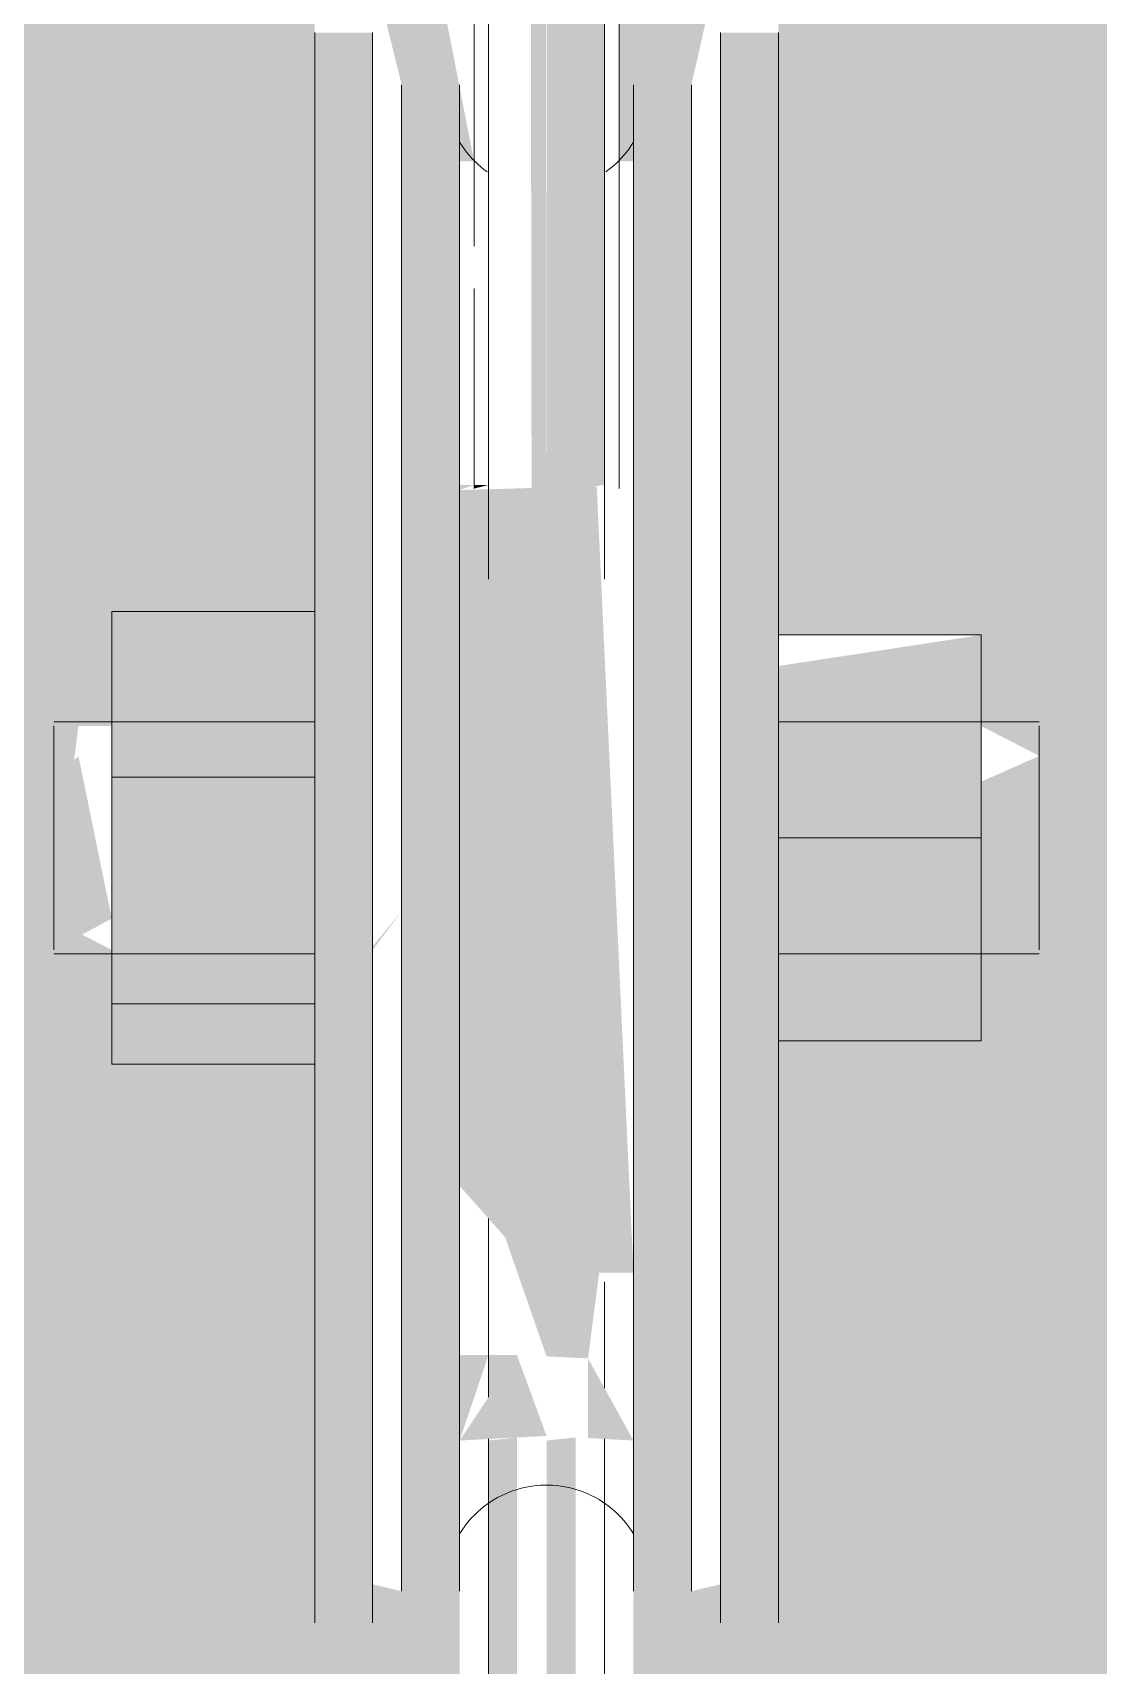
# Model space of a CAD drawing. Header units: inches. Extents: x -54880 to -186, y -132 to 853.
# Drawn here: x -16359.817 to -16357.519, y 208.399 to 211.919 of the extents above; entities that cross this region are included whole.
import ezdxf

# ---------------------------------------------------------------- set-up
doc = ezdxf.new("R2010")
doc.units = ezdxf.units.IN
doc.header["$MEASUREMENT"] = 0
doc.layers.add('Q-SPCQ', color=91, linetype='Continuous', lineweight=9)

# ---------------------------------------------------------------- blocks, each defined once
blk = doc.blocks.new('Basketball_Backstop-Performance_Sports_Systems-3103-Ceiling_Hung - 27_-0_ to 27_-11 7_8_-V226-Section 1')
at = {"layer": 'Q-SPCQ'}
h = blk.add_hatch(color=256, dxfattribs=at)
h.paths.add_polyline_path([(21714.5325, 157.5625), (21715.2739, 157.5625), (21715.2576, 160.1875), (21712.1778, 160.1875), (21712.2537, 157.5625), (21714.4002, 157.5625)], flags=0)
h.paths.add_polyline_path([(21711.9278, 157.5625), (21711.9278, 160.1875), (21708.842, 160.1875), (21708.8583, 157.5625), (21711.4161, 157.5625)], flags=0)
h.paths.add_polyline_path([(21711.8653, 208.884), (21711.9278, 209.0687), (21711.8653, 209.0687)], flags=0)
h.paths.add_polyline_path([(21709.7157, 164.3125), (21711.9278, 164.3125), (21711.8653, 208.5593), (21711.7403, 208.5593), (21711.6778, 208.5742), (21711.5528, 208.5742), (21711.5528, 209.6951), (21711.1153, 209.6951), (21711.1153, 209.9416), (21710.9903, 210.0063), (21711.0434, 210.4245), (21711.1153, 210.4245), (21711.2006, 210.671), (21711.5528, 210.671), (21711.5528, 211.6942), (21711.6778, 211.6942), (21711.6778, 211.9191), (21711.5528, 211.9191), (21711.5528, 213.0557), (21711.8653, 213.0557), (21711.8966, 224.7587), (21710.4017, 224.7554), (21708.7454, 224.7511), (21708.7784, 164.3125), (21709.343, 164.3125)], flags=0)
h.paths.add_polyline_path([(21712.1778, 164.3125), (21715.3704, 164.3125), (21715.3318, 224.797), (21714.302, 224.7505), (21712.2091, 224.7501), (21712.2738, 213.0557), (21712.5528, 213.0557), (21712.5528, 211.9191), (21712.4278, 211.9191), (21712.4278, 211.6942), (21712.5528, 211.6415), (21712.5528, 210.6206), (21712.9903, 210.6206), (21712.9903, 210.4245), (21713.1153, 210.3598), (21713.1153, 209.9416), (21712.9903, 209.9416), (21712.9153, 209.7456), (21712.5528, 209.7456), (21712.5379, 208.5742), (21712.4278, 208.5742), (21712.3653, 208.5593), (21712.2403, 208.5593), (21712.1778, 165.5321)], flags=0)
h.paths.add_polyline_path([(21711.8653, 210.9331), (21711.8966, 210.9441), (21711.8653, 210.9441)], flags=0)
h.paths.add_polyline_path([(21712.4948, 213.7659), (21712.2738, 213.8307), (21712.4628, 213.933)], flags=0)
h.paths.add_polyline_path([(21711.8653, 277.451), (21711.8966, 277.6356), (21711.8653, 277.6356)], flags=0)
h.paths.add_polyline_path([(21709.6848, 225.1873), (21710.1688, 225.2392), (21711.8966, 225.2499), (21711.8653, 277.1262), (21711.7403, 277.1411), (21711.6778, 277.1411), (21711.5528, 277.1411), (21711.5528, 278.262), (21711.1153, 278.262), (21711.0434, 278.5085), (21710.9903, 278.5732), (21711.0434, 278.9915), (21711.1153, 278.9915), (21711.2006, 279.238), (21711.5528, 279.238), (21711.5528, 280.4495), (21711.1153, 280.4495), (21711.0434, 280.696), (21710.9903, 280.7607), (21711.0434, 281.179), (21711.1153, 281.179), (21711.0434, 281.375), (21708.7454, 281.375), (21708.82, 225.2452), (21709.605, 225.1952)], flags=0)
h.paths.add_polyline_path([(21713.5403, 225.1889), (21713.7142, 225.2446), (21715.3704, 225.2494), (21715.3704, 281.375), (21712.9903, 281.375), (21712.9903, 281.179), (21713.1153, 281.1143), (21713.1153, 280.696), (21712.9903, 280.6849), (21712.9104, 280.4323), (21712.5528, 280.4323), (21712.5528, 279.1875), (21712.9903, 279.1875), (21712.9903, 278.9915), (21713.1153, 278.9268), (21713.1153, 278.5085), (21712.9903, 278.5085), (21712.9153, 278.3125), (21712.5528, 278.3125), (21712.5528, 277.1411), (21712.4278, 277.1411), (21712.3653, 277.1262), (21712.2403, 277.1262), (21712.2537, 225.2403), (21713.4428, 225.1922)], flags=0)
h.paths.add_polyline_path([(21711.1464, 225.2001), (21710.7527, 225.2307), (21710.9292, 225.2024)], flags=0)
h.paths.add_polyline_path([(21712.3653, 278.9915), (21712.4278, 278.9915), (21712.3653, 279.1207)], flags=0)
h.paths.add_polyline_path([(21711.8653, 279.5), (21711.9019, 279.5791), (21711.8653, 279.511)], flags=0)
h = blk.add_hatch(color=256, dxfattribs=at)
h.paths.add_polyline_path([(21712.0528, 210.9293), (21712.1778, 210.9441), (21712.1148, 279.5957), (21712.0528, 279.6485), (21712.0528, 211.2474)], flags=0)
h.paths.add_polyline_path([(21712.1778, 279.6432), (21712.1151, 280.288), (21712.0528, 280.2537), (21712.1408, 279.7348), (21712.1777, 279.6434)], flags=0)
h = blk.add_hatch(color=256, dxfattribs=at)
h.paths.add_polyline_path([(21712.0528, 210.9293), (21711.9649, 279.5736), (21711.9278, 279.4886), (21712.0205, 210.9333), (21712.0524, 210.9294)], flags=0)
h.paths.add_polyline_path([(21711.9278, 279.6432), (21712.0528, 279.951), (21711.9707, 280.0135), (21711.9278, 279.7493)], flags=0)
h = blk.add_hatch(color=256, dxfattribs=at)
h.paths.add_polyline_path([(21711.8653, 211.6415), (21711.8966, 211.6415), (21711.8103, 212.0834), (21711.6778, 212.0613), (21711.7403, 211.8069), (21711.8653, 211.8069)], flags=0)
h.paths.add_polyline_path([(21712.2091, 211.6415), (21712.2403, 211.6415), (21712.2537, 211.8069), (21712.3653, 211.8069), (21712.4278, 212.0834), (21712.2091, 212.0834), (21712.2091, 211.8069)], flags=0)
for points in [[(21711.8653, 211.5089), (21711.8653, 211.8069), (21711.7403, 211.8069), (21711.7403, 211.5089)], [(21712.2537, 211.5089), (21712.3653, 211.5089), (21712.3653, 211.8069), (21712.2403, 211.8069), (21712.2403, 211.5089)], [(21711.5528, 208.5742), (21711.6778, 208.5742), (21711.6778, 211.6942), (21711.5528, 211.6942), (21711.5528, 208.8572)], [(21712.5528, 208.5742), (21712.5528, 211.6942), (21712.4278, 211.6942), (21712.4278, 208.5742)], [(21711.7403, 208.5593), (21711.8653, 208.5593), (21711.8653, 211.5089), (21711.7403, 211.5089), (21711.7403, 208.8572)], [(21712.2537, 208.5593), (21712.3653, 208.5593), (21712.3653, 211.5089), (21712.2403, 211.5089), (21712.2403, 208.5593)], [(21711.8966, 210.9363), (21711.9278, 210.9441), (21711.8966, 210.9441)], [(21711.5528, 210.3138), (21711.5528, 210.671), (21711.1153, 210.671), (21711.1153, 210.3138)], [(21712.9903, 210.1831), (21712.9903, 210.6206), (21712.5528, 210.5537), (21712.5528, 210.1831)], [(21711.1153, 209.8258), (21711.5528, 209.8258), (21711.5528, 210.3138), (21711.1153, 210.3138), (21711.1153, 210.0753)], [(21712.5528, 209.7456), (21712.9903, 209.7456), (21712.9903, 210.1831), (21712.5528, 210.1831), (21712.5528, 210.0948)], [(21711.5528, 209.6951), (21711.5528, 209.8258), (21711.1153, 209.8258), (21711.1153, 209.6951)], [(21712.0528, 145.8555), (21712.1611, 145.9647), (21712.1778, 146.0739), (21712.1153, 208.8907), (21712.0528, 208.884), (21712.0528, 146.7771)]]:
    blk.add_hatch(color=256, dxfattribs=at).paths.add_polyline_path(points, flags=0)
h = blk.add_hatch(color=256, dxfattribs=at)
h.paths.add_polyline_path([(21712.2403, 208.884), (21712.1422, 209.0612), (21712.1422, 208.8893), (21712.1951, 208.8865)], flags=0)
h.paths.add_polyline_path([(21711.8653, 208.884), (21712.0528, 208.8941), (21711.9889, 209.0687)], flags=0)
h.paths.add_polyline_path([(21712.1422, 209.0612), (21712.1663, 209.2456), (21712.2403, 209.2456), (21712.161, 210.9414), (21711.8653, 210.9331), (21711.8653, 209.4331), (21711.9635, 209.3222), (21712.0528, 209.0655), (21712.1167, 209.0624)], flags=0)
h = blk.add_hatch(color=256, dxfattribs=at)
h.paths.add_polyline_path([(21711.6778, 209.9416), (21711.7403, 210.0246), (21711.6778, 209.9497)], flags=0)
h.paths.add_polyline_path([(21713.1153, 209.9416), (21713.1153, 210.3598), (21712.9903, 210.3045), (21712.9903, 209.9416)], flags=0)
h.paths.add_polyline_path([(21710.9903, 209.9416), (21711.1153, 210.0093), (21711.0434, 210.3598), (21710.9903, 210.3081), (21710.9903, 209.9666)], flags=0)
h = blk.add_hatch(color=256, dxfattribs=at)
h.paths.add_polyline_path([(21712.0528, 145.8555), (21711.9889, 208.8907), (21711.9278, 208.884), (21711.9945, 145.8818), (21712.0249, 145.8619)], flags=0)
h.paths.add_polyline_path([(21711.9278, 208.9774), (21711.9889, 209.0687), (21711.9278, 209.0687)], flags=0)
for p, q in [((21711.9278, 279.5419), (21711.9278, 210.7409)), ((21712.1778, 210.7409), (21712.1778, 279.5419)), ((21711.8966, 277.9647), (21711.8966, 211.4588)), ((21712.2091, 210.9363), (21712.2091, 277.7827)), ((21711.5528, 208.4907), (21711.5528, 211.9191)), ((21711.6778, 211.6942), (21711.6778, 211.9191)), ((21711.6778, 211.9191), (21711.6778, 208.4907)), ((21712.4278, 211.6942), (21712.4278, 211.9191)), ((21712.4278, 208.4907), (21712.4278, 211.9191)), ((21712.5528, 211.9191), (21712.5528, 208.4907)), ((21711.7403, 211.5089), (21711.7403, 211.8069)), ((21711.8653, 211.8069), (21711.8653, 211.5089)), ((21712.2403, 211.5089), (21712.2403, 211.8069)), ((21712.3653, 211.8069), (21712.3653, 211.5089)), ((21711.7403, 208.5593), (21711.7403, 211.5089)), ((21711.8653, 211.5089), (21711.8653, 208.5593)), ((21712.2403, 208.5593), (21712.2403, 211.5089)), ((21712.3653, 211.5089), (21712.3653, 208.5593)), ((21711.8966, 211.3679), (21711.8966, 210.9363)), ((21711.1153, 210.3138), (21711.1153, 210.671)), ((21711.1153, 210.671), (21711.5528, 210.671)), ((21712.5528, 210.6206), (21712.9903, 210.6206)), ((21712.9903, 210.6206), (21712.9903, 210.1831)), ((21711.5528, 210.4331), (21710.9903, 210.4331)), ((21710.9903, 210.3598), (21710.9903, 210.4245)), ((21713.1153, 210.4331), (21712.5528, 210.4331)), ((21713.1153, 210.4245), (21713.1153, 210.3598)), ((21710.9903, 209.9416), (21710.9903, 210.3598)), ((21713.1153, 210.3598), (21713.1153, 209.9416)), ((21711.1153, 209.8258), (21711.1153, 210.3138)), ((21711.1153, 210.3138), (21711.5528, 210.3138)), ((21712.9903, 210.1831), (21712.5528, 210.1831)), ((21712.9903, 210.1831), (21712.9903, 209.7456)), ((21710.9903, 209.9331), (21711.5528, 209.9331)), ((21712.5528, 209.9331), (21713.1153, 209.9331)), ((21711.1153, 209.6951), (21711.1153, 209.8258)), ((21711.5528, 209.8258), (21711.1153, 209.8258)), ((21712.5528, 209.7456), (21712.9903, 209.7456)), ((21711.1153, 209.6951), (21711.5528, 209.6951)), ((21711.9278, 209.3625), (21711.9278, 208.9774)), ((21712.1778, 208.9968), (21712.1778, 209.2264)), ((21711.9278, 208.8874), (21711.9278, 145.4562)), ((21712.1778, 145.4562), (21712.1778, 208.8874))]:
    blk.add_line(p, q, dxfattribs=at)
at = {"layer": 'Q-SPCQ', "flags": 128}
for points in [[(21711.8653, 211.6831), (21711.8701, 211.6757), (21711.8751, 211.6684), (21711.8805, 211.6614), (21711.8861, 211.6547), (21711.8919, 211.6481), (21711.8981, 211.6418), (21711.9045, 211.6357), (21711.9111, 211.6299), (21711.9179, 211.6244), (21711.925, 211.6191)], [(21712.1807, 211.6192), (21712.1878, 211.6245), (21712.1946, 211.63), (21712.2013, 211.6358), (21712.2076, 211.6419), (21712.2138, 211.6482), (21712.2196, 211.6548), (21712.2253, 211.6616), (21712.2306, 211.6686), (21712.2356, 211.6758), (21712.2403, 211.6831)], [(21712.2403, 208.6831), (21712.2356, 208.6905), (21712.2305, 208.6977), (21712.2252, 208.7047), (21712.2196, 208.7115), (21712.2137, 208.718), (21712.2075, 208.7243), (21712.2012, 208.7304), (21712.1945, 208.7362), (21712.1877, 208.7417), (21712.1806, 208.747), (21712.1734, 208.7519), (21712.1659, 208.7566), (21712.1583, 208.761), (21712.1505, 208.7651), (21712.1425, 208.7688), (21712.1344, 208.7722), (21712.1261, 208.7753), (21712.1178, 208.7781), (21712.1093, 208.7805), (21712.1008, 208.7826), (21712.0921, 208.7844), (21712.0835, 208.7858), (21712.0747, 208.7868), (21712.0659, 208.7875), (21712.0571, 208.7879), (21712.0483, 208.7879), (21712.0395, 208.7875), (21712.0308, 208.7868), (21712.022, 208.7857), (21712.0133, 208.7843), (21712.0047, 208.7826), (21711.9962, 208.7805), (21711.9877, 208.7781), (21711.9794, 208.7753), (21711.9711, 208.7722), (21711.963, 208.7687), (21711.955, 208.765), (21711.9472, 208.7609), (21711.9396, 208.7566), (21711.9321, 208.7519), (21711.9249, 208.7469), (21711.9178, 208.7416), (21711.911, 208.7361), (21711.9044, 208.7303), (21711.898, 208.7242), (21711.8918, 208.7179), (21711.886, 208.7114), (21711.8804, 208.7046), (21711.875, 208.6976), (21711.87, 208.6904), (21711.8653, 208.6831)]]:
    blk.add_lwpolyline(points, dxfattribs=at)

msp = doc.modelspace()

# ---------------------------------------------------------------- block references
at = {"layer": 'Q-SPCQ'}
msp.add_blockref('Basketball_Backstop-Performance_Sports_Systems-3103-Ceiling_Hung - 27_-0_ to 27_-11 7_8_-V226-Section 1', (-38070.76169, 0), dxfattribs=at)

doc.saveas('drawing.dxf')
